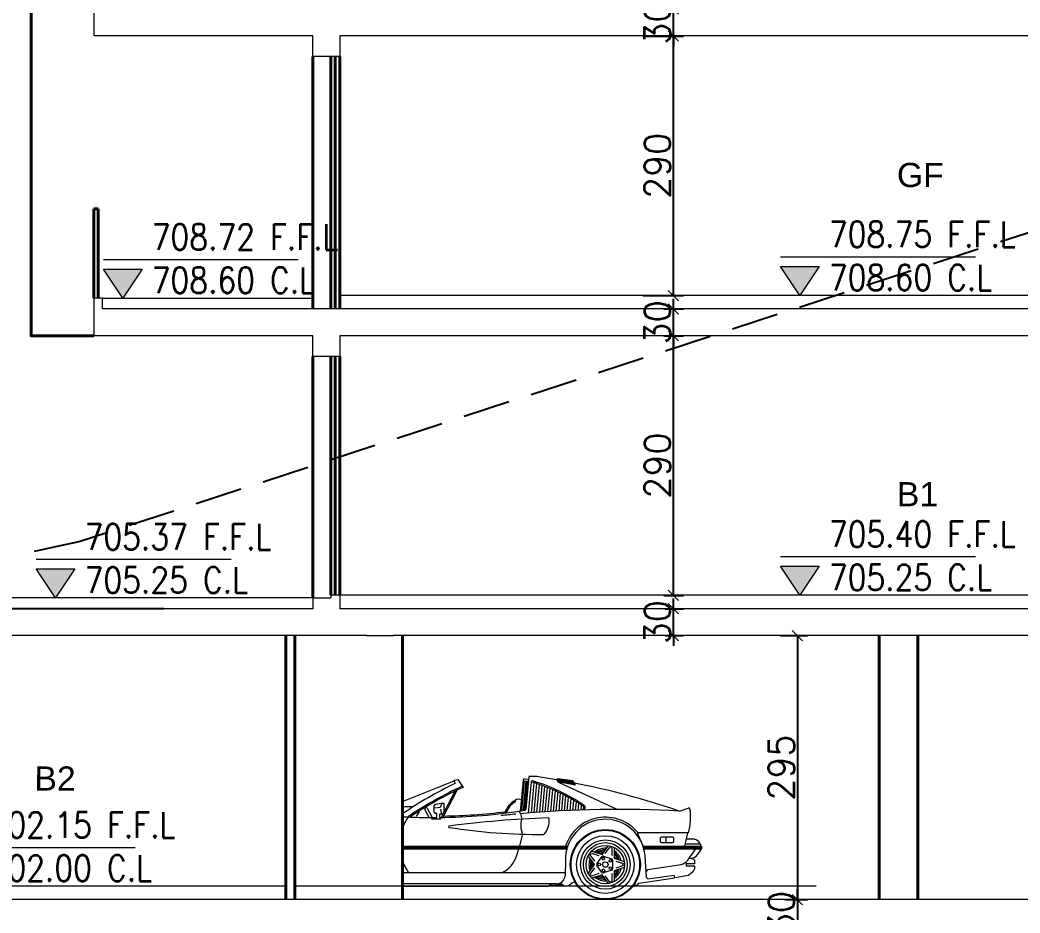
# Model space of a CAD drawing. Header units: metres. Extents: x -322116 to -321123, y -26723 to -26468.
# Drawn here: x -321904.01 to -321892.83, y -26711.66 to -26701.68 of the extents above; entities that cross this region are included whole.
import ezdxf

# ---------------------------------------------------------------- set-up
doc = ezdxf.new("R2010")
doc.units = ezdxf.units.M
doc.header["$LTSCALE"] = 7
doc.header["$MEASUREMENT"] = 0
doc.header["$PDMODE"] = 34
doc.header["$PDSIZE"] = 0.5
for name, pattern in [('1363-TXX-A-XXX-Plots layouts-R02$0$HIDDEN', [0.375, 0.25, -0.125]), ('Hidden', [9.525, 6.35, -3.175]), ('Keyplan G01-C$0$DASHED2', [0.375, 0.25, -0.125])]:
    doc.linetypes.add(name, pattern=pattern)
for name, color, linetype, lineweight in [('1363TX15X-AS301$0$A-FLOR-IDEN', 4, 'Continuous', 18), ('A-ANNO-TXT3', 6, 'Continuous', 30), ('A-DOOR', 134, 'Continuous', 18), ('A-FLOR-HIDN', 9, 'Hidden', 13), ('A-GRID-DIMS', 142, 'Continuous', 9), ('A-WALL-BLWO', 7, 'Continuous', 40), ('L-Structure', 5, 'Continuous', 15), ('XREF-W09-A-ELEV04$0$A--SECT-TILE', 32, 'Continuous', 5)]:
    doc.layers.add(name, color=color, linetype=linetype, lineweight=lineweight)
doc.layers.add('Layer1', color=2, linetype='Continuous')
doc.styles.add('1363TX15X-AS301$0$EG_SIMPLEX', font='SIMPLEX.shx')
doc.styles.add('EG_SIMPLEX', font='SIMPLEX.shx')
doc.styles.get("Standard").update_dxf_attribs({"font": 'romans.shx', "height": 0.5})
doc.dimstyles.new('ERGA-M-0200', dxfattribs={"dimscale": 1.15, "dimtxt": 0.2, "dimasz": 0.2, "dimexe": 0.1, "dimexo": 0.1, "dimgap": 0.06, "dimtad": 1, "dimdec": 1, "dimlfac": 100, "dimrnd": 5, "dimdsep": 46, "dimtxsty": 'EG_SIMPLEX', "dimblk1": 'OBLIQUE', "dimblk2": 'OBLIQUE', "dimsah": 1, "dimcen": 0.3, "dimclrd": 256, "dimclre": 256, "dimclrt": 2, "dimadec": 0, "dimazin": 0, "dimtfac": 1, "dimtdec": 1, "dimtix": 1, "dimtmove": 2, "dimatfit": 3, "dimldrblk": 'OBLIQUE', "dimfxl": 1, "dimtolj": 1, "dimtzin": 0, "dimarcsym": 0})

# ---------------------------------------------------------------- blocks, each defined once
blk = doc.blocks.new('TOPO')
at = {"layer": 'Layer1', "linetype": 'Keyplan G01-C$0$DASHED2', "ltscale": 0.3, "elevation": 0.001}
blk.add_lwpolyline([(-321873.759, -26698.269), (-321878.021, -26698.509), (-321882.959, -26700.509), (-321891.057, -26703.509), (-321903.336, -26707.509), (-321906.638, -26708.209), (-321907.321, -26708.509), (-321908.638, -26709.166), (-321909.064, -26709.509), (-321910.868, -26711.509), (-321912.73, -26713.509)], dxfattribs=at)
blk = doc.blocks.new('*U133')
blk.add_hatch(color=256).paths.add_polyline_path([(150, 225), (-150, 225), (0, 0)])
blk.add_line((-150, 300), (1362.5, 300))
blk.add_lwpolyline([(-150, 225), (150, 225), (0, 0)], close=True)
at = {"style": '1363TX15X-AS301$0$EG_SIMPLEX', "width": 0.85}
for tag, p in [('F.F.L.', (225, 375)), ('C.L.', (225, 39.3))]:
    blk.add_attdef(tag, p, '', height=200, dxfattribs=at)
blk = doc.blocks.new('_OBLIQUE')
at = {"color": 0, "linetype": 'ByBlock'}
blk.add_line((-0.5, -0.5), (0.5, 0.5), dxfattribs=at)
blk = doc.blocks.new('*D69')
at = {"layer": 'A-GRID-DIMS', "lineweight": -2, "transparency": 16777216}
for p, q in [((-321896.813, -26705.209), (-321896.593, -26705.209)), ((-321896.708, -26708.109), (-321896.708, -26705.209)), ((-321896.813, -26708.109), (-321896.593, -26708.109))]:
    blk.add_line(p, q, dxfattribs=at)
at = {"layer": 'Defpoints', "color": 0, "transparency": 16777216}
for p in [(-321896.928, -26705.209, 0), (-321896.708, -26705.209), (-321896.928, -26708.109, 0.001)]:
    blk.add_point(p, dxfattribs=at)
at = {"layer": 'A-GRID-DIMS', "lineweight": -2, "transparency": 16777216, "xscale": 0.115, "yscale": 0.115, "zscale": 0.115}
for p, rotation in [((-321896.708, -26705.209), 90), ((-321896.708, -26708.109), 270)]:
    blk.add_blockref('_OBLIQUE', p, dxfattribs=dict(at, rotation=rotation))
at = {"layer": 'A-GRID-DIMS', "color": 2, "transparency": 16777216, "insert": (-321896.886, -26706.659), "char_height": 0.2875, "attachment_point": 5, "rotation": 90, "style": 'EG_SIMPLEX'}
blk.add_mtext('\\A1;290', dxfattribs=at)
blk = doc.blocks.new('*D70')
at = {"layer": 'A-GRID-DIMS', "lineweight": -2, "transparency": 16777216}
for p, q in [((-321897.049, -26701.859), (-321896.593, -26701.859)), ((-321896.708, -26704.759), (-321896.708, -26701.859)), ((-321897.049, -26704.759), (-321896.593, -26704.759))]:
    blk.add_line(p, q, dxfattribs=at)
at = {"layer": 'Defpoints', "color": 0, "transparency": 16777216}
for p in [(-321897.164, -26701.859, 0), (-321896.708, -26701.859), (-321897.164, -26704.759, 0)]:
    blk.add_point(p, dxfattribs=at)
at = {"layer": 'A-GRID-DIMS', "lineweight": -2, "transparency": 16777216, "xscale": 0.115, "yscale": 0.115, "zscale": 0.115}
for p, rotation in [((-321896.708, -26701.859), 90), ((-321896.708, -26704.759), 270)]:
    blk.add_blockref('_OBLIQUE', p, dxfattribs=dict(at, rotation=rotation))
at = {"layer": 'A-GRID-DIMS', "color": 2, "transparency": 16777216, "insert": (-321896.886, -26703.309), "char_height": 0.2875, "attachment_point": 5, "rotation": 90, "style": 'EG_SIMPLEX'}
blk.add_mtext('\\A1;290', dxfattribs=at)
blk = doc.blocks.new('*D73')
at = {"layer": 'A-GRID-DIMS', "lineweight": -2, "transparency": 16777216}
for p, q in [((-321896.708, -26708.259), (-321896.708, -26708.144)), ((-321896.801, -26708.259), (-321896.593, -26708.259)), ((-321896.708, -26708.559), (-321896.708, -26708.259)), ((-321896.801, -26708.559), (-321896.593, -26708.559)), ((-321896.708, -26708.559), (-321896.708, -26708.674))]:
    blk.add_line(p, q, dxfattribs=at)
at = {"layer": 'Defpoints', "color": 0, "transparency": 16777216}
for p in [(-321896.916, -26708.259, 0.001), (-321896.708, -26708.259), (-321896.916, -26708.559, 0.001)]:
    blk.add_point(p, dxfattribs=at)
at = {"layer": 'A-GRID-DIMS', "lineweight": -2, "transparency": 16777216, "xscale": 0.115, "yscale": 0.115, "zscale": 0.115}
for p, rotation in [((-321896.708, -26708.259), 270), ((-321896.708, -26708.559), 90)]:
    blk.add_blockref('_OBLIQUE', p, dxfattribs=dict(at, rotation=rotation))
at = {"layer": 'A-GRID-DIMS', "color": 2, "transparency": 16777216, "insert": (-321896.886, -26708.409), "char_height": 0.2875, "attachment_point": 5, "rotation": 90, "style": 'EG_SIMPLEX'}
blk.add_mtext('\\A1;30', dxfattribs=at)
blk = doc.blocks.new('*D74')
at = {"layer": 'A-GRID-DIMS', "lineweight": -2, "transparency": 16777216}
for p, q in [((-321896.708, -26704.909), (-321896.708, -26704.794)), ((-321896.813, -26704.909), (-321896.593, -26704.909)), ((-321896.708, -26705.209), (-321896.708, -26704.909)), ((-321896.813, -26705.209), (-321896.593, -26705.209)), ((-321896.708, -26705.209), (-321896.708, -26705.324))]:
    blk.add_line(p, q, dxfattribs=at)
at = {"layer": 'Defpoints', "color": 0, "transparency": 16777216}
for p in [(-321896.928, -26704.909, 0), (-321896.708, -26704.909), (-321896.928, -26705.209, 0)]:
    blk.add_point(p, dxfattribs=at)
at = {"layer": 'A-GRID-DIMS', "lineweight": -2, "transparency": 16777216, "xscale": 0.115, "yscale": 0.115, "zscale": 0.115}
for p, rotation in [((-321896.708, -26704.909), 270), ((-321896.708, -26705.209), 90)]:
    blk.add_blockref('_OBLIQUE', p, dxfattribs=dict(at, rotation=rotation))
at = {"layer": 'A-GRID-DIMS', "color": 2, "transparency": 16777216, "insert": (-321896.886, -26705.059), "char_height": 0.2875, "attachment_point": 5, "rotation": 90, "style": 'EG_SIMPLEX'}
blk.add_mtext('\\A1;30', dxfattribs=at)
blk = doc.blocks.new('*D75')
at = {"layer": 'A-GRID-DIMS', "lineweight": -2, "transparency": 16777216}
for p, q in [((-321896.708, -26701.559), (-321896.708, -26701.444)), ((-321896.708, -26701.859), (-321896.708, -26701.559)), ((-321896.706, -26701.559), (-321896.593, -26701.559)), ((-321896.708, -26701.859), (-321896.708, -26701.974)), ((-321896.706, -26701.859), (-321896.593, -26701.859))]:
    blk.add_line(p, q, dxfattribs=at)
at = {"layer": 'Defpoints', "color": 0, "transparency": 16777216}
for p in [(-321896.821, -26701.559, 0), (-321896.708, -26701.559), (-321896.821, -26701.859)]:
    blk.add_point(p, dxfattribs=at)
at = {"layer": 'A-GRID-DIMS', "lineweight": -2, "transparency": 16777216, "xscale": 0.115, "yscale": 0.115, "zscale": 0.115}
for p, rotation in [((-321896.708, -26701.559), 270), ((-321896.708, -26701.859), 90)]:
    blk.add_blockref('_OBLIQUE', p, dxfattribs=dict(at, rotation=rotation))
at = {"layer": 'A-GRID-DIMS', "color": 2, "transparency": 16777216, "insert": (-321896.886, -26701.709), "char_height": 0.2875, "attachment_point": 5, "rotation": 90, "style": 'EG_SIMPLEX'}
blk.add_mtext('\\A1;30', dxfattribs=at)
blk = doc.blocks.new('*D79')
at = {"layer": 'A-GRID-DIMS', "lineweight": -2, "transparency": 16777216}
for p, q in [((-321902.661, -26694.859), (-321907.71, -26694.859)), ((-321907.595, -26709.166), (-321907.595, -26694.859)), ((-321906.868, -26709.166), (-321907.71, -26709.166))]:
    blk.add_line(p, q, dxfattribs=at)
at = {"layer": 'Defpoints', "color": 0, "transparency": 16777216}
for p in [(-321907.595, -26694.859), (-321902.546, -26694.859, 818.949), (-321906.753, -26709.166)]:
    blk.add_point(p, dxfattribs=at)
at = {"layer": 'A-GRID-DIMS', "lineweight": -2, "transparency": 16777216, "xscale": 0.115, "yscale": 0.115, "zscale": 0.115}
for p, rotation in [((-321907.595, -26694.859), 90), ((-321907.595, -26709.166), 270)]:
    blk.add_blockref('_OBLIQUE', p, dxfattribs=dict(at, rotation=rotation))
at = {"layer": 'A-GRID-DIMS', "color": 2, "transparency": 16777216, "insert": (-321907.773, -26702.012), "char_height": 0.2875, "attachment_point": 5, "rotation": 90, "style": 'EG_SIMPLEX'}
blk.add_mtext('\\A1;1430', dxfattribs=at)
blk = doc.blocks.new('*D104')
at = {"layer": 'A-GRID-DIMS', "lineweight": -2, "transparency": 16777216}
for p, q in [((-321895.515, -26708.559), (-321895.207, -26708.559)), ((-321895.322, -26708.559), (-321895.322, -26711.509)), ((-321895.461, -26711.509), (-321895.207, -26711.509))]:
    blk.add_line(p, q, dxfattribs=at)
at = {"layer": 'Defpoints', "color": 0, "transparency": 16777216}
for p in [(-321895.63, -26708.559, 0.001), (-321895.576, -26711.509, -383.919), (-321895.322, -26711.509)]:
    blk.add_point(p, dxfattribs=at)
at = {"layer": 'A-GRID-DIMS', "lineweight": -2, "transparency": 16777216, "xscale": 0.115, "yscale": 0.115, "zscale": 0.115}
for p, rotation in [((-321895.322, -26708.559), 90), ((-321895.322, -26711.509), 270)]:
    blk.add_blockref('_OBLIQUE', p, dxfattribs=dict(at, rotation=rotation))
at = {"layer": 'A-GRID-DIMS', "color": 2, "transparency": 16777216, "insert": (-321895.501, -26710.034), "char_height": 0.2875, "attachment_point": 5, "rotation": 90, "style": 'EG_SIMPLEX'}
blk.add_mtext('\\A1;295', dxfattribs=at)
blk = doc.blocks.new('*D105')
at = {"layer": 'A-GRID-DIMS', "lineweight": -2, "transparency": 16777216}
for p, q in [((-321895.322, -26711.509), (-321895.322, -26711.394)), ((-321895.461, -26711.509), (-321895.207, -26711.509)), ((-321895.322, -26711.509), (-321895.322, -26711.809)), ((-321895.725, -26711.809), (-321895.207, -26711.809)), ((-321895.322, -26711.809), (-321895.322, -26711.924))]:
    blk.add_line(p, q, dxfattribs=at)
at = {"layer": 'Defpoints', "color": 0, "transparency": 16777216}
for p in [(-321895.576, -26711.509, -383.919), (-321895.84, -26711.809, 0.001), (-321895.322, -26711.809)]:
    blk.add_point(p, dxfattribs=at)
at = {"layer": 'A-GRID-DIMS', "lineweight": -2, "transparency": 16777216, "xscale": 0.115, "yscale": 0.115, "zscale": 0.115}
for p, rotation in [((-321895.322, -26711.509), 270), ((-321895.322, -26711.809), 90)]:
    blk.add_blockref('_OBLIQUE', p, dxfattribs=dict(at, rotation=rotation))
at = {"layer": 'A-GRID-DIMS', "color": 2, "transparency": 16777216, "insert": (-321895.501, -26711.659), "char_height": 0.2875, "attachment_point": 5, "rotation": 90, "style": 'EG_SIMPLEX'}
blk.add_mtext('\\A1;30', dxfattribs=at)
blk = doc.blocks.new('*D144')
at = {"layer": 'A-GRID-DIMS', "lineweight": -2, "transparency": 16777216}
for p, q in [((-321902.369, -26694.859), (-321905.086, -26694.859)), ((-321904.971, -26694.859), (-321904.971, -26708.259)), ((-321902.399, -26708.259), (-321905.086, -26708.259))]:
    blk.add_line(p, q, dxfattribs=at)
at = {"layer": 'Defpoints', "color": 0, "transparency": 16777216}
for p in [(-321902.254, -26694.859, 0), (-321904.971, -26708.259), (-321902.284, -26708.259, -230.086)]:
    blk.add_point(p, dxfattribs=at)
at = {"layer": 'A-GRID-DIMS', "lineweight": -2, "transparency": 16777216, "xscale": 0.115, "yscale": 0.115, "zscale": 0.115}
for p, rotation in [((-321904.971, -26694.859), 90), ((-321904.971, -26708.259), 270)]:
    blk.add_blockref('_OBLIQUE', p, dxfattribs=dict(at, rotation=rotation))
at = {"layer": 'A-GRID-DIMS', "color": 2, "transparency": 16777216, "insert": (-321905.149, -26701.559), "char_height": 0.2875, "attachment_point": 5, "rotation": 90, "style": 'EG_SIMPLEX'}
blk.add_mtext('\\A1;1340', dxfattribs=at)

msp = doc.modelspace()

# ---------------------------------------------------------------- linework, layer by layer
at = {"layer": 'A-DOOR'}
for p, q in [((-321899.7357, -26710.4137, -452.0671), (-321899.1558, -26710.1817, -452.0671)), ((-321899.1558, -26710.174, -452.0671), (-321899.1174, -26710.1664, -452.0671)), ((-321899.1558, -26710.1817, -452.0671), (-321899.1558, -26710.174, -452.0671)), ((-321899.1558, -26710.1817, -452.0671), (-321899.1481, -26710.2124, -452.0671)), ((-321899.1174, -26710.1664, -452.0671), (-321899.0583, -26710.2551, -452.0671)), ((-321898.3879, -26710.1727, -452.0671), (-321898.4194, -26710.5192, -452.0671)), ((-321898.3734, -26710.1831, -452.0671), (-321898.4034, -26710.513, -452.0671)), ((-321898.3887, -26710.1817, -452.0671), (-321898.3259, -26710.1862, -452.0671)), ((-321898.3581, -26710.1845, -452.0671), (-321898.3881, -26710.5144, -452.0671)), ((-321898.3429, -26710.1859, -452.0671), (-321898.3729, -26710.5158, -452.0671)), ((-321898.3715, -26710.1588, -452.0671), (-321898.323, -26710.1623, -452.0671)), ((-321898.323, -26710.1372, -452.0671), (-321898.3558, -26710.4976, -452.0671)), ((-321898.2976, -26710.1967, -452.0671), (-321898.3291, -26710.5423, -452.0671)), ((-321898.2675, -26710.2026, -452.0671), (-321898.2982, -26710.5399, -452.0671)), ((-321898.2377, -26710.212, -452.0671), (-321898.2673, -26710.5375, -452.0671)), ((-321898.2079, -26710.2219, -452.0671), (-321898.2364, -26710.5352, -452.0671)), ((-321897.9887, -26710.2023, -452.0671), (-321898.0097, -26710.1687, -452.0671)), ((-321897.9728, -26710.1973, -452.0671), (-321898.0014, -26710.1562, -452.0671)), ((-321898.0014, -26710.1562, -452.0671), (-321897.8314, -26710.1794, -452.0671)), ((-321897.9975, -26710.1598, -452.0671), (-321897.9975, -26710.1576, -452.0671)), ((-321897.9898, -26710.1748, -452.0671), (-321897.9898, -26710.1588, -452.0671)), ((-321897.3362, -26710.5024, -452.0671), (-321897.9887, -26710.2023, -452.0671)), ((-321897.9822, -26710.1897, -452.0671), (-321897.9822, -26710.16, -452.0671)), ((-321897.9745, -26710.201, -452.0671), (-321897.9745, -26710.1612, -452.0671)), ((-321897.8041, -26710.2296, -452.0671), (-321897.9728, -26710.1973, -452.0671)), ((-321897.9668, -26710.2022, -452.0671), (-321897.9668, -26710.1624, -452.0671)), ((-321897.9591, -26710.2034, -452.0671), (-321897.9591, -26710.1636, -452.0671)), ((-321897.9515, -26710.2047, -452.0671), (-321897.9515, -26710.1649, -452.0671)), ((-321897.9438, -26710.2059, -452.0671), (-321897.9438, -26710.1661, -452.0671)), ((-321897.9361, -26710.2071, -452.0671), (-321897.9361, -26710.1673, -452.0671)), ((-321897.9285, -26710.2083, -452.0671), (-321897.9285, -26710.1685, -452.0671)), ((-321897.9208, -26710.2095, -452.0671), (-321897.9208, -26710.1697, -452.0671)), ((-321897.9131, -26710.2107, -452.0671), (-321897.9131, -26710.1709, -452.0671)), ((-321897.9055, -26710.212, -452.0671), (-321897.9055, -26710.1721, -452.0671)), ((-321897.8978, -26710.2132, -452.0671), (-321897.8978, -26710.1733, -452.0671)), ((-321897.8901, -26710.2144, -452.0671), (-321897.8901, -26710.1745, -452.0671)), ((-321897.8824, -26710.2156, -452.0671), (-321897.8824, -26710.1757, -452.0671)), ((-321897.8748, -26710.2168, -452.0671), (-321897.8748, -26710.1769, -452.0671)), ((-321897.8671, -26710.218, -452.0671), (-321897.8671, -26710.1781, -452.0671)), ((-321897.8594, -26710.2192, -452.0671), (-321897.8594, -26710.1793, -452.0671)), ((-321897.8518, -26710.2205, -452.0671), (-321897.8518, -26710.1805, -452.0671)), ((-321897.8441, -26710.2217, -452.0671), (-321897.8441, -26710.1817, -452.0671)), ((-321897.8364, -26710.2229, -452.0671), (-321897.8364, -26710.1829, -452.0671)), ((-321897.8314, -26710.1794, -452.0671), (-321897.8041, -26710.2296, -452.0671)), ((-321897.8287, -26710.2241, -452.0671), (-321897.8287, -26710.1841, -452.0671)), ((-321897.8211, -26710.2253, -452.0671), (-321897.8211, -26710.1991, -452.0671)), ((-321897.8134, -26710.2265, -452.0671), (-321897.8134, -26710.2162, -452.0671)), ((-321899.1516, -26710.2992, -452.0671), (-321899.3011, -26710.5914, -452.0671)), ((-321899.1287, -26710.2881, -452.0671), (-321899.2837, -26710.5912, -452.0671)), ((-321898.1781, -26710.2323, -452.0671), (-321898.2055, -26710.533, -452.0671)), ((-321898.1485, -26710.2432, -452.0671), (-321898.1746, -26710.5309, -452.0671)), ((-321898.1188, -26710.2545, -452.0671), (-321898.1437, -26710.5288, -452.0671)), ((-321898.0892, -26710.2664, -452.0671), (-321898.1129, -26710.5268, -452.0671)), ((-321898.0597, -26710.2789, -452.0671), (-321898.082, -26710.5249, -452.0671)), ((-321898.0301, -26710.2918, -452.0671), (-321898.0512, -26710.5231, -452.0671)), ((-321898.0007, -26710.3053, -452.0671), (-321898.0203, -26710.5213, -452.0671)), ((-321897.9713, -26710.3193, -452.0671), (-321897.9895, -26710.5197, -452.0671)), ((-321897.9419, -26710.3339, -452.0671), (-321897.9587, -26710.5181, -452.0671)), ((-321899.3815, -26710.4597, -452.0671), (-321899.3659, -26710.4416, -452.0671)), ((-321899.3659, -26710.4416, -452.0671), (-321899.304, -26710.4314, -452.0671)), ((-321899.2962, -26710.4365, -452.0671), (-321899.3142, -26710.4804, -452.0671)), ((-321899.304, -26710.4314, -452.0671), (-321899.273, -26710.4314, -452.0671)), ((-321899.273, -26710.4314, -452.0671), (-321899.273, -26710.545, -452.0671)), ((-321897.9126, -26710.349, -452.0671), (-321897.9278, -26710.5165, -452.0671)), ((-321897.8834, -26710.3648, -452.0671), (-321897.897, -26710.5151, -452.0671)), ((-321897.8542, -26710.3811, -452.0671), (-321897.8662, -26710.5137, -452.0671)), ((-321897.825, -26710.398, -452.0671), (-321897.8354, -26710.5124, -452.0671)), ((-321897.7959, -26710.4155, -452.0671), (-321897.8046, -26710.5111, -452.0671)), ((-321897.7669, -26710.4336, -452.0671), (-321897.7738, -26710.51, -452.0671)), ((-321897.7379, -26710.4524, -452.0671), (-321897.7431, -26710.5089, -452.0671)), ((-321899.5802, -26710.5812, -452.0671), (-321899.5441, -26710.5243, -452.0671)), ((-321899.4842, -26710.5058, -452.0671), (-321899.4407, -26710.589, -452.0671)), ((-321899.4588, -26710.487, -452.0671), (-321899.4045, -26710.5919, -452.0671)), ((-321899.3815, -26710.5372, -452.0671), (-321899.3815, -26710.4597, -452.0671)), ((-321899.3659, -26710.5477, -452.0671), (-321899.3815, -26710.5372, -452.0671)), ((-321899.3142, -26710.4804, -452.0671), (-321899.3788, -26710.4855, -452.0671)), ((-321899.353, -26710.5477, -452.0671), (-321899.3659, -26710.5477, -452.0671)), ((-321899.353, -26710.5916, -452.0671), (-321899.353, -26710.5477, -452.0671)), ((-321899.322, -26710.5529, -452.0671), (-321899.322, -26710.589, -452.0671)), ((-321899.2832, -26710.5553, -452.0671), (-321899.322, -26710.5529, -452.0671)), ((-321899.3118, -26710.4985, -452.0671), (-321899.2988, -26710.5529, -452.0671)), ((-321899.273, -26710.545, -452.0671), (-321899.2832, -26710.5553, -452.0671)), ((-321898.4327, -26710.526, -452.0671), (-321898.4179, -26710.5499, -452.0671)), ((-321898.4179, -26710.5499, -452.0671), (-321898.403, -26710.6094, -452.0671)), ((-321897.7148, -26710.4945, -452.0671), (-321897.7256, -26710.5092, -452.0671)), ((-321896.6398, -26710.5192, -452.0671), (-321896.542, -26710.4866, -452.0671)), ((-321899.3664, -26710.5965, -452.0671), (-321899.4103, -26710.5992, -452.0671)), ((-321899.4103, -26710.5992, -452.0671), (-321899.4103, -26710.6077, -452.0671)), ((-321899.4103, -26710.6077, -452.0671), (-321899.3061, -26710.6077, -452.0671)), ((-321899.3522, -26710.5909, -452.0671), (-321899.3664, -26710.5965, -452.0671)), ((-321899.3061, -26710.6077, -452.0671), (-321899.321, -26710.5909, -452.0671)), ((-321898.3969, -26710.7702, -452.0671), (-321898.3977, -26710.7936, -452.0671)), ((-321897.0463, -26710.9104, -452.0671), (-321897.1077, -26710.7647, -452.0671)), ((-321896.5401, -26710.7647, -452.0671), (-321897.1077, -26710.7647, -452.0671)), ((-321896.5784, -26710.9104, -452.0671), (-321896.5478, -26710.7647, -452.0671)), ((-321898.3977, -26710.7936, -452.0671), (-321898.426, -26710.9085, -452.0671)), ((-321896.8546, -26710.826, -452.0671), (-321896.8546, -26710.8567, -452.0671)), ((-321896.7165, -26710.8107, -452.0671), (-321896.8392, -26710.8107, -452.0671)), ((-321896.8392, -26710.8721, -452.0671), (-321896.7165, -26710.8721, -452.0671)), ((-321896.7932, -26710.8107, -452.0671), (-321896.7932, -26710.8721, -452.0671)), ((-321896.7012, -26710.8567, -452.0671), (-321896.7012, -26710.826, -452.0671)), ((-321896.5708, -26710.8874, -452.0671), (-321896.4097, -26710.8874, -452.0671)), ((-321896.5017, -26710.8337, -452.0671), (-321896.5631, -26710.8337, -452.0671)), ((-321896.4097, -26710.8874, -452.0671), (-321896.402, -26710.9104, -452.0671)), ((-321899.7357, -26710.9104, -452.0671), (-321899.4611, -26710.9104, -452.0671)), ((-321899.7357, -26710.9104, -452.0671), (-321897.8886, -26710.9104, -452.0671)), ((-321899.7357, -26710.9181, -452.0671), (-321897.8912, -26710.9181, -452.0671)), ((-321899.7357, -26710.9257, -452.0671), (-321897.8936, -26710.9257, -452.0671)), ((-321899.7357, -26710.9334, -452.0671), (-321897.8959, -26710.9334, -452.0671)), ((-321899.7357, -26710.9411, -452.0671), (-321897.898, -26710.9411, -452.0671)), ((-321898.4599, -26711.0232, -452.0671), (-321898.4337, -26710.9411, -452.0671)), ((-321897.5866, -26711.0805, -452.0671), (-321897.6387, -26711.0089, -452.0671)), ((-321897.6242, -26710.989, -452.0671), (-321897.54, -26711.0163, -452.0671)), ((-321897.6205, -26710.966, -452.0671), (-321897.5053, -26711.0034, -452.0671)), ((-321897.5053, -26711.0034, -452.0671), (-321897.4341, -26710.9055, -452.0671)), ((-321897.4696, -26710.9935, -452.0671), (-321897.4176, -26710.9218, -452.0671)), ((-321897.3942, -26710.9294, -452.0671), (-321897.3942, -26711.018, -452.0671)), ((-321897.3712, -26710.9259, -452.0671), (-321897.3712, -26711.047, -452.0671)), ((-321897.0463, -26710.9104, -452.0671), (-321896.3943, -26710.9104, -452.0671)), ((-321897.0463, -26710.9181, -452.0671), (-321896.3943, -26710.9181, -452.0671)), ((-321897.0463, -26710.9257, -452.0671), (-321896.3943, -26710.9257, -452.0671)), ((-321897.0463, -26710.9334, -452.0671), (-321896.3943, -26710.9334, -452.0671)), ((-321897.0387, -26710.9411, -452.0671), (-321896.3943, -26710.9411, -452.0671)), ((-321896.5448, -26711.0672, -452.0671), (-321896.4557, -26710.9411, -452.0671)), ((-321896.4297, -26710.9982, -452.0671), (-321896.3943, -26710.9411, -452.0671)), ((-321896.3943, -26710.9104, -452.0671), (-321896.3943, -26710.9411, -452.0671)), ((-321897.9127, -26711.0755, -452.0671), (-321897.9185, -26711.2434, -452.0671)), ((-321897.5882, -26711.1175, -452.0671), (-321897.6594, -26711.0196, -452.0671)), ((-321897.6594, -26711.2155, -452.0671), (-321897.5882, -26711.1175, -452.0671)), ((-321897.5627, -26711.1085, -452.0671), (-321897.506, -26711.0305, -452.0671)), ((-321897.4888, -26711.0249, -452.0671), (-321897.3971, -26711.0547, -452.0671)), ((-321897.3865, -26711.0693, -452.0671), (-321897.3865, -26711.1657, -452.0671)), ((-321897.3712, -26711.047, -452.0671), (-321897.256, -26711.0844, -452.0671)), ((-321897.3507, -26711.0779, -452.0671), (-321897.2665, -26711.1052, -452.0671)), ((-321897.008, -26711.2633, -452.0671), (-321897.0247, -26711.0211, -452.0671)), ((-321896.9927, -26711.1712, -452.0671), (-321896.621, -26711.1168, -452.0671)), ((-321896.5631, -26711.1098, -452.0671), (-321896.5631, -26711.1329, -452.0671)), ((-321896.471, -26711.1098, -452.0671), (-321896.5631, -26711.1098, -452.0671)), ((-321896.471, -26711.0652, -452.0671), (-321896.471, -26711.1098, -452.0671)), ((-321897.9173, -26711.2096, -452.0671), (-321899.7357, -26711.2096, -452.0671)), ((-321897.6387, -26711.2261, -452.0671), (-321897.5866, -26711.1545, -452.0671)), ((-321897.54, -26711.2187, -452.0671), (-321897.6242, -26711.246, -452.0671)), ((-321897.5053, -26711.2316, -452.0671), (-321897.6205, -26711.269, -452.0671)), ((-321897.506, -26711.2046, -452.0671), (-321897.5627, -26711.1265, -452.0671)), ((-321897.4341, -26711.3296, -452.0671), (-321897.5053, -26711.2316, -452.0671)), ((-321897.3971, -26711.1803, -452.0671), (-321897.4888, -26711.2101, -452.0671)), ((-321897.3942, -26711.2171, -452.0671), (-321897.3942, -26711.3056, -452.0671)), ((-321897.256, -26711.1506, -452.0671), (-321897.3712, -26711.188, -452.0671)), ((-321897.3712, -26711.188, -452.0671), (-321897.3712, -26711.3091, -452.0671)), ((-321897.2665, -26711.1298, -452.0671), (-321897.3507, -26711.1572, -452.0671)), ((-321897.008, -26711.1942, -452.0671), (-321896.9927, -26711.1712, -452.0671)), ((-321896.9927, -26711.2786, -452.0671), (-321896.7004, -26711.2358, -452.0671)), ((-321896.6929, -26711.2655, -452.0671), (-321896.7004, -26711.2358, -452.0671)), ((-321896.5631, -26711.1329, -452.0671), (-321896.471, -26711.1329, -452.0671)), ((-321896.4864, -26711.1942, -452.0671), (-321896.5401, -26711.2402, -452.0671)), ((-321896.471, -26711.1635, -452.0671), (-321896.4864, -26711.1942, -452.0671)), ((-321896.471, -26711.1329, -452.0671), (-321896.471, -26711.1635, -452.0671)), ((-321898.0105, -26711.3323, -452.0671), (-321899.7357, -26711.3323, -452.0671)), ((-321898.1126, -26711.363, -452.0671), (-321898.0742, -26711.3323, -452.0671)), ((-321898.0896, -26711.3476, -452.0671), (-321897.9438, -26711.3476, -452.0671)), ((-321898.0052, -26711.3323, -452.0671), (-321897.9591, -26711.3323, -452.0671)), ((-321897.9591, -26711.3323, -452.0671), (-321897.9285, -26711.3553, -452.0671)), ((-321897.8824, -26711.3553, -452.0671), (-321897.8364, -26711.317, -452.0671)), ((-321897.8364, -26711.317, -452.0671), (-321897.8057, -26711.3093, -452.0671)), ((-321897.4176, -26711.3132, -452.0671), (-321897.4696, -26711.2416, -452.0671)), ((-321897.1461, -26711.3323, -452.0671), (-321897.1307, -26711.3476, -452.0671)), ((-321897.1307, -26711.3476, -452.0671), (-321897.1077, -26711.3476, -452.0671)), ((-321897.1077, -26711.3476, -452.0671), (-321897.0924, -26711.3246, -452.0671)), ((-321897.0924, -26711.3246, -452.0671), (-321896.6929, -26711.2655, -452.0671)), ((-321896.9927, -26711.2786, -452.0671), (-321897.008, -26711.2633, -452.0671)), ((-321896.5401, -26711.2402, -452.0671), (-321896.6929, -26711.2655, -452.0671)), ((-321898.1126, -26711.363, -452.0671), (-321899.7357, -26711.363, -452.0671)), ((-321897.9285, -26711.3553, -452.0671), (-321897.8824, -26711.3553, -452.0671))]:
    msp.add_line(p, q, dxfattribs=at)
for centre, radius in [((-321897.4682, -26711.1175, -452.0671), 0.3912), ((-321897.4682, -26711.1175, -452.0671), 0.3835), ((-321897.4682, -26711.1175, -452.0671), 0.3222), ((-321897.4682, -26711.1175, -452.0671), 0.2761), ((-321897.4682, -26711.1175, -452.0671), 0.2455), ((-321897.4682, -26711.1175, -452.0671), 0.2148), ((-321897.5381, -26711.118, -452.0671), 0.0153), ((-321897.4682, -26711.1175, -452.0671), 0.0307)]:
    msp.add_circle(centre, radius, dxfattribs=at)
for centre, radius, start, end in [((-321897.3139, -26714.0672, -452.0671), 4.269, 115.44633, 124.56268), ((-321898.3726, -26710.1741, -452.0671), 0.0153, 85.8815, 174.80557), ((-321898.2749, -26710.5792, -452.0671), 0.4477, 76.82446, 96.08441), ((-321898.2824, -26710.1981, -452.0671), 0.0153, 73.3713, 174.80557), ((-321898.8701, -26712.1659, -452.0671), 2.0537, 55.73823, 73.3713), ((-321898.8701, -26712.1659, -452.0671), 2.0691, 55.73823, 73.3713), ((-321899.6125, -26719.3266, -452.0671), 9.2955, 79.94206, 81.09076), ((-321899.6125, -26719.3266, -452.0671), 9.2955, 71.34951, 78.86245), ((-321897.3139, -26714.0672, -452.0671), 4.2076, 114.62185, 124.15769), ((-321897.3139, -26714.0672, -452.0671), 4.1923, 114.58838, 123.87465), ((-321898.3672, -26710.6072, -452.0671), 0.2341, 117.68078, 163.61234), ((-321898.3672, -26710.6072, -452.0671), 0.2187, 117.68078, 162.36332), ((-321898.4368, -26710.4601, -452.0671), 0.0718, 66.44578, 123.01707), ((-321899.6513, -26711.5563, -452.0671), 1.0837, 88.13242, 94.46498), ((-321899.4712, -26710.4967, -452.0671), 0.0158, 38.01397, 215.03948), ((-321899.3859, -26704.1372, -452.0671), 6.4547, 270.56928, 279.06725), ((-321899.3859, -26704.1372, -452.0671), 6.4394, 270.97935, 277.12649), ((-321897.3103, -26723.2519, -452.0671), 12.7504, 95.21274, 95.94306), ((-321897.3103, -26723.2519, -452.0671), 12.7504, 86.9855, 94.98356), ((-321898.3711, -26710.4962, -452.0671), 0.0153, 279.06725, 354.80557), ((-321897.7225, -26710.4813, -452.0671), 0.0153, 300.344, 55.73823), ((-321897.7225, -26710.4813, -452.0671), 0.0307, 300.344, 55.73823), ((-321896.5372, -26710.5012, -452.0671), 0.0153, 7.77403, 108.43495), ((-321897.1738, -26710.5881, -452.0671), 0.6579, 344.43083, 7.77403), ((-321899.2068, -26710.8939, -452.0671), 0.5578, 146.04567, 161.47923), ((-321899.3859, -26704.1372, -452.0671), 6.4547, 266.89343, 270.29878), ((-321897.713, -26722.0981, -452.0671), 11.5088, 91.98333, 97.48876), ((-321898.1429, -26710.6801, -452.0671), 0.2695, 164.80618, 199.53716), ((-321898.3288, -26710.6283, -452.0671), 0.2338, 321.37396, 4.39007), ((-321898.111, -26710.6115, -452.0671), 0.0153, 4.39007, 91.18714), ((-321897.4682, -26711.0562, -452.0671), 0.4449, 4.52172, 182.49528), ((-321897.4682, -26711.0562, -452.0671), 0.4679, 38.53194, 161.85183), ((-321899.212, -26710.6951, -452.0671), 0.00767, 96.69835, 260.33542), ((-321898.2106, -26704.2568, -452.0671), 6.5234, 261.1577, 270.46002), ((-321898.1581, -26710.7646, -452.0671), 0.0153, 269.62693, 321.37396), ((-321896.8392, -26710.826, -452.0671), 0.0153, 90, 180), ((-321896.8392, -26710.8567, -452.0671), 0.0153, 180, 270), ((-321896.7165, -26710.826, -452.0671), 0.0153, 0, 90), ((-321896.7165, -26710.8567, -452.0671), 0.0153, 270, 0), ((-321896.4909, -26710.921, -452.0671), 0.0879, 22.43961, 97.04751), ((-321897.4682, -26711.1175, -452.0671), 0.1994, 142.56195, 145.43805), ((-321897.4682, -26711.1175, -452.0671), 0.1827, 86.09234, 129.90766), ((-321897.4682, -26711.1175, -452.0671), 0.1666, 89.63671, 126.36329), ((-321897.4682, -26711.1175, -452.0671), 0.1521, 93.65575, 122.34425), ((-321897.4682, -26711.1175, -452.0671), 0.1367, 99.21648, 116.78352), ((-321897.4682, -26711.1175, -452.0671), 0.1994, 70.56195, 73.43805), ((-321897.4682, -26711.1175, -452.0671), 0.1827, 14.09234, 57.90766), ((-321897.4682, -26711.1175, -452.0671), 0.1666, 17.63671, 54.36329), ((-321897.4682, -26711.1175, -452.0671), 0.1521, 21.65575, 50.34425), ((-321896.53, -26710.9274, -452.0671), 0.1227, 268.73294, 324.78241), ((-321899.2068, -26710.8939, -452.0671), 0.5578, 198.52077, 214.31144), ((-321898.7609, -26710.9237, -452.0671), 0.3169, 296.37206, 341.71296), ((-321897.4682, -26711.1175, -452.0671), 0.1827, 158.09234, 201.90766), ((-321897.4682, -26711.1175, -452.0671), 0.1666, 161.63671, 198.36329), ((-321897.4682, -26711.1175, -452.0671), 0.1521, 165.65575, 194.34425), ((-321897.4682, -26711.1175, -452.0671), 0.1367, 171.21649, 188.78351), ((-321897.5503, -26711.1175, -452.0671), 0.0153, 144, 216), ((-321897.4936, -26711.0395, -452.0671), 0.0153, 72, 144), ((-321897.4019, -26711.0693, -452.0671), 0.0153, 0, 72), ((-321897.4682, -26711.1175, -452.0671), 0.1367, 27.21649, 44.78351), ((-321897.4682, -26711.1175, -452.0671), 0.1994, 358.56194, 1.43806), ((-321896.645, -26710.9965, -452.0671), 0.1227, 281.30993, 324.78241), ((-321896.53, -26711.1728, -452.0671), 0.1227, 61.31234, 91.26706), ((-321897.4682, -26711.1175, -452.0671), 0.1994, 214.56195, 217.43805), ((-321897.4936, -26711.1955, -452.0671), 0.0153, 216, 288), ((-321897.4019, -26711.1657, -452.0671), 0.0153, 288, 0), ((-321897.4682, -26711.1175, -452.0671), 0.1827, 302.09234, 345.90766), ((-321897.4682, -26711.1175, -452.0671), 0.1666, 305.63671, 342.36329), ((-321897.4682, -26711.1175, -452.0671), 0.1521, 309.65575, 338.34425), ((-321897.4682, -26711.1175, -452.0671), 0.1367, 315.21649, 332.78351), ((-321898.0105, -26711.2402, -452.0671), 0.092, 270, 358.0173), ((-321897.4682, -26711.1175, -452.0671), 0.1827, 230.09234, 273.90766), ((-321897.4682, -26711.1175, -452.0671), 0.1666, 233.63671, 270.36329), ((-321897.4682, -26711.1175, -452.0671), 0.1521, 237.65575, 266.34425), ((-321897.4682, -26711.1175, -452.0671), 0.1367, 243.21648, 260.78352), ((-321897.4682, -26711.1175, -452.0671), 0.1994, 286.56195, 289.43805)]:
    msp.add_arc(centre, radius, start, end, dxfattribs=at)
for centre, major_axis, start_param, end_param in [((-321897.4903, -26711.0512, -452.0671), (-0.0108, 0.0108), 1.1067396, 7.3899249), ((-321897.412, -26711.076, -452.0671), (0.0108, 0.0108), 1.4208988, 7.7040841), ((-321897.4894, -26711.1842, -452.0671), (0.0108, 0.0108), 5.19081, 11.4739953), ((-321897.4114, -26711.1582, -452.0671), (-0.0108, 0.0108), -1.4065346, 4.8766507)]:
    msp.add_ellipse(centre, major_axis=major_axis, ratio=1, start_param=start_param, end_param=end_param, dxfattribs=at)
at = {"layer": 'A-FLOR-HIDN', "linetype": '1363-TXX-A-XXX-Plots layouts-R02$0$HIDDEN', "ltscale": 5}
msp.add_line((-321881.9857, -26711.3587, 94.8236), (-321900.9385, -26711.3587, -579.405), dxfattribs=at)
at = {"layer": 'A-WALL-BLWO', "color": 4}
for p, q in [((-321900.7357, -26702.0887, 0.0001), (-321900.7357, -26704.9087, 0)), ((-321900.5357, -26702.0887, 0), (-321900.5357, -26704.9087, 0)), ((-321900.4857, -26702.0887, 0), (-321900.4857, -26704.9087, 0)), ((-321900.4357, -26702.0887, 0.0001), (-321900.4357, -26704.9087, 0)), ((-321903.1857, -26704.7887, -0.0002), (-321903.1857, -26703.7887, 0)), ((-321903.1357, -26703.7887, 0), (-321903.1857, -26703.7887, 0)), ((-321903.1357, -26704.7887, -0.0002), (-321903.1357, -26703.7887, 0)), ((-321900.7357, -26705.4387, 0.0001), (-321900.7357, -26708.1387, 0.0008)), ((-321900.5357, -26705.4387, 0.0001), (-321900.5357, -26708.1087, 0.0008)), ((-321900.4857, -26705.4387, 0.0001), (-321900.4857, -26708.1087, 0.0008)), ((-321900.4357, -26705.4387, 0.0001), (-321900.4357, -26708.1087, 0.0008))]:
    msp.add_line(p, q, dxfattribs=at)
at = {"layer": 'A-WALL-BLWO'}
for p, q in [((-321899.7357, -26708.5587, 0), (-321899.7357, -26711.5087, 0)), ((-321894.409, -26711.5087, -0.0002), (-321894.409, -26708.5587, 0.0005)), ((-321893.9759, -26711.5087, 0), (-321893.9759, -26708.5587, 0.0007))]:
    msp.add_line(p, q, dxfattribs=at)
at = {"layer": 'A-WALL-BLWO', "elevation": 0}
for points in [[(-321903.1857, -26705.2087), (-321903.8857, -26705.2087), (-321903.8857, -26694.8587), (-321903.1857, -26694.8587)], [(-321901.0385, -26708.5587), (-321901.0385, -26711.5087)], [(-321900.9385, -26711.5087), (-321900.9385, -26708.5587)]]:
    msp.add_lwpolyline(points, dxfattribs=at)
at = {"layer": 'L-Structure'}
for p, q in [((-321900.7357, -26701.8587, 0.0001), (-321903.1857, -26701.8587, 0)), ((-321881.9857, -26701.8587, 0.0001), (-321900.4357, -26701.8587, 0.0001)), ((-321900.7357, -26704.9087, 0.0001), (-321903.0857, -26704.9087, 0)), ((-321900.4357, -26704.9087, 0.0001), (-321900.7357, -26704.9087, 0.0001)), ((-321881.9857, -26704.9087, 0.0001), (-321900.4357, -26704.9087, 0.0001)), ((-321900.7357, -26705.2087, 0.0001), (-321903.1857, -26705.2087, 0)), ((-321881.9857, -26705.2087, 0.0001), (-321900.4357, -26705.2087, 0.0001)), ((-321900.7357, -26708.1387, 0.001), (-321900.7357, -26708.2587, 0.0014)), ((-321900.4357, -26708.1087, 0.0008), (-321900.5357, -26708.1087, 0.0008)), ((-321900.4357, -26708.1087, 0.0008), (-321900.4357, -26708.2587, 0.0014)), ((-321900.7357, -26708.2587, 0.0014), (-321906.6385, -26708.2587, -876.9995)), ((-321900.7357, -26708.2587, -67.2545), (-321906.6385, -26708.2587, -204.0546)), ((-321881.9857, -26708.2587, 0.0007), (-321900.4357, -26708.2587, 0.0014)), ((-321900.1357, -26708.5587, 0.0007), (-321906.3385, -26708.5587, -876.9996)), ((-321900.1357, -26708.5587, 0.0007), (-321899.8357, -26708.5587, 0.0007)), ((-321881.9857, -26708.5587, 0.0007), (-321899.8357, -26708.5587, 0.0007)), ((-321881.9857, -26711.5087, 105.4956), (-321906.3385, -26711.5087, -771.505))]:
    msp.add_line(p, q, dxfattribs=at)
for points, elevation in [([(-321903.0857, -26701.5587), (-321903.0857, -26701.4387), (-321903.1857, -26701.4387), (-321903.1857, -26701.8587)], 0), ([(-321900.4357, -26701.8587), (-321900.4357, -26702.0887), (-321900.7357, -26702.0887), (-321900.7357, -26701.8587)], 0.0001), ([(-321903.0857, -26704.9087), (-321903.0857, -26704.7887), (-321903.1857, -26704.7887), (-321903.1857, -26705.2087)], 0), ([(-321900.4357, -26705.2087), (-321900.4357, -26705.4387), (-321900.7357, -26705.4387), (-321900.7357, -26705.2087)], 0.0001), ([(-321900.7357, -26708.1387), (-321900.5357, -26708.1387)], -0.0022), ([(-321900.5357, -26708.1087), (-321900.5357, -26708.1387)], 0.0008)]:
    msp.add_lwpolyline(points, dxfattribs=dict(at, elevation=elevation))
at = {"layer": 'XREF-W09-A-ELEV04$0$A--SECT-TILE'}
for p, q in [((-321903.0857, -26704.7887, -0.0002), (-321900.7357, -26704.7887, -0.0002)), ((-321888.5857, -26704.7587, 0.0002), (-321900.4357, -26704.7587, -0.0001)), ((-321900.7357, -26708.1387, -0.0002), (-321906.5885, -26708.1387, 586.105)), ((-321888.5857, -26708.1087, 0.0005), (-321900.4357, -26708.1087, 0.0008)), ((-321901.0385, -26711.3587, -582.9624), (-321906.3385, -26711.3587, -771.5053))]:
    msp.add_line(p, q, dxfattribs=at)

# ---------------------------------------------------------------- block references
at = {"layer": '1363TX15X-AS301$0$A-FLOR-IDEN', "xscale": 0.00144, "yscale": 0.00144, "zscale": 0.00144}
for p, values in [((-321902.8614, -26704.7887, 0), {'C.L.': '708.60 C.L', 'F.F.L.': '708.72 F.F.L'}), ((-321895.2938, -26704.7587, 0), {'C.L.': '708.60 C.L', 'F.F.L.': '708.75 F.F.L'}), ((-321903.611, -26708.1387, 0.0007), {'C.L.': '705.25 C.L', 'F.F.L.': '705.37 F.F.L'}), ((-321895.2938, -26708.1087, 0.0007), {'C.L.': '705.25 C.L', 'F.F.L.': '705.40 F.F.L'}), ((-321904.6837, -26711.3587, 0.0007), {'C.L.': '702.00 C.L', 'F.F.L.': '702.15 F.F.L'})]:
    msp.add_blockref('*U133', p, dxfattribs=at).add_auto_attribs(values)
at = {"layer": 'A-WALL-BLWO'}
msp.add_blockref('TOPO', (0, 0), dxfattribs=at)

# ---------------------------------------------------------------- texts
at = {"layer": 'A-ANNO-TXT3', "lineweight": 5, "char_height": 0.27, "attachment_point": 1, "rotation": 359.90083}
for s, insert in [('\\A1;{\\fArial Unicode MS|b0|i0|c0|p34;GF}', (-321894.2096, -26703.2765, 877.0007)), ('\\A1;{\\fArial Unicode MS|b0|i0|c0|p34;B2 }', (-321903.8482, -26710.0202))]:
    msp.add_mtext_dynamic_manual_height_columns(s, width=1.423931, gutter_width=3.0774, heights=[0.4674], dxfattribs=dict(at, insert=insert))
at = {"layer": 'A-ANNO-TXT3', "lineweight": 5, "insert": (-321894.2096, -26706.8437, 877.0007), "char_height": 0.27, "width": 5.925218, "attachment_point": 1, "rotation": 359.90083}
msp.add_mtext('\\A1;{\\fArial Unicode MS|b0|i0|c0|p34;B1\\P}', dxfattribs=at)

# ---------------------------------------------------------------- dimensions: what is measured, and where the dimension line sits
at = {"layer": 'A-GRID-DIMS'}
for base, p1, p2, picture, middle in [((-321907.5947, -26694.8587), (-321906.7535, -26709.1659), (-321902.5465, -26694.8587, 818.949), '*D79', (-321907.773, -26702.0123)), ((-321904.9712, -26708.2587), (-321902.2545, -26694.8587, 0.0002), (-321902.2843, -26708.2587, -230.0857), '*D144', (-321905.1494, -26701.5587)), ((-321896.7077, -26701.5587), (-321896.8208, -26701.8587), (-321896.8208, -26701.5587, 0.0001), '*D75', (-321896.8859, -26701.7087)), ((-321896.7077, -26701.8587), (-321897.1639, -26704.7587, 0), (-321897.1639, -26701.8587, 0.0001), '*D70', (-321896.8859, -26703.3087)), ((-321896.7077, -26704.9087), (-321896.9277, -26705.2087, 0.0001), (-321896.9277, -26704.9087, 0.0001), '*D74', (-321896.8859, -26705.0587)), ((-321896.7077, -26705.2087), (-321896.9277, -26708.1087, 0.0007), (-321896.9277, -26705.2087, 0.0001), '*D69', (-321896.8859, -26706.6587)), ((-321896.7077, -26708.2587), (-321896.916, -26708.5587, 0.0007), (-321896.916, -26708.2587, 0.0013), '*D73', (-321896.8859, -26708.4087)), ((-321895.3224, -26711.5087), (-321895.6297, -26708.5587, 0.0007), (-321895.5759, -26711.5087, -383.9187), '*D104', (-321895.5007, -26710.0337)), ((-321895.3224, -26711.8087), (-321895.5759, -26711.5087, -383.9187), (-321895.8403, -26711.8087, 0.0007), '*D105', (-321895.5007, -26711.6587))]:
    dim = msp.add_linear_dim(base=base, p1=p1, p2=p2, angle=90, dimstyle='ERGA-M-0200', override={"dimtxt": 0.25, "dimasz": 0.1, "dimgap": 0.03, "dimfxl": 100}, dxfattribs=at)
    dim.commit()
    dim.dimension.update_dxf_attribs({"geometry": picture, "text_midpoint": middle})

doc.saveas('drawing.dxf')
